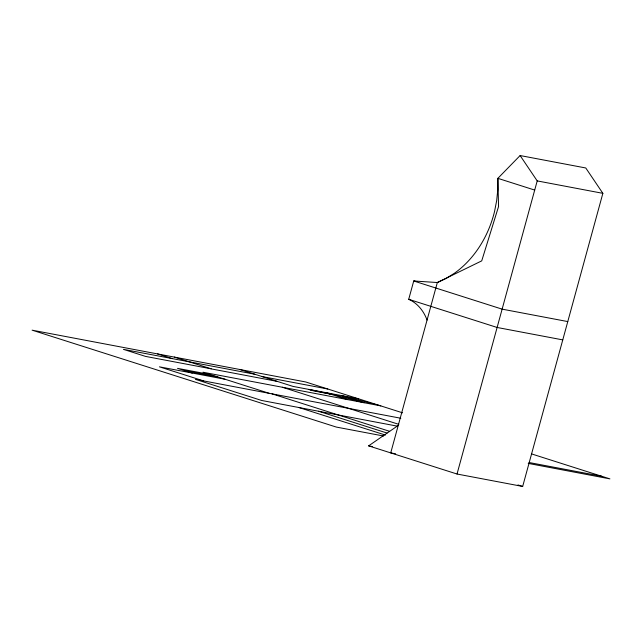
<?xml version="1.0" encoding="UTF-8"?>
<svg xmlns="http://www.w3.org/2000/svg" width="642" height="642" viewBox="0 0 642 642"><rect width="100%" height="100%" fill="white"/><g stroke="black" fill="none" stroke-linecap="round" stroke-linejoin="round"><path stroke-width="0.96" d="M398.241 425.421L368.62 445.861L457.024 474.021L537.21 180.908L520.116 155.549L497.871 178.34L497.807 189.43L496.691 200.545L494.541 211.531A97.279 78.87 -79.3 0 1 454.464 273.219L446.078 278.459L437.33 282.528L413.729 280.987L408.713 299.308A43.319 35.125 -79.3 0 1 427.058 320.085M457.024 474.021L522.676 486.451L602.862 193.338L585.777 167.979L520.116 155.549M537.21 180.908L602.862 193.338M416.666 281.541L413.729 280.987L502.124 309.147L567.777 321.578M410.679 299.678L408.713 299.308L497.117 327.468L562.769 339.891M254.738 374.214L123.433 349.36L145.533 356.398L211.186 368.829M262.105 376.565L327.765 388.996M277.28 381.396L211.627 368.965L174.351 357.096M358.701 398.851L293.049 386.42L240.012 369.527M210.351 374.575L177.521 368.356L192.255 373.05M184.888 370.707L217.718 376.918M225.085 379.262L159.433 366.839L203.626 380.915M400.817 418.247L195.425 379.358L261.719 400.48L397.238 426.136M529.008 462.505L601.795 476.284M383.571 436.014L336.336 427.074L32.1 330.165L305.664 381.958L402.582 412.83M528.222 463.404L609.9 478.868L531.456 453.878M368.62 445.861L372.545 446.607M395.624 453.83L390.721 452.899L437.33 282.528L481.725 260.869L498.553 206.531L497.871 178.34L534.698 190.072M347.723 399.629L325.622 392.583L364.134 402.735L342.034 395.697L380.802 405.888L202.984 372.224L269.287 393.345M282.32 387.246L398.818 424.354M157.611 353.927L172.345 358.621M272.023 393.859L389.646 431.328M318.625 411.249L387.062 433.053M298.923 407.526L385.425 435.075M517.942 484.943L522.676 486.451M330.044 393.995L313.296 390.826L308.882 389.413L330.044 393.995"/></g></svg>
